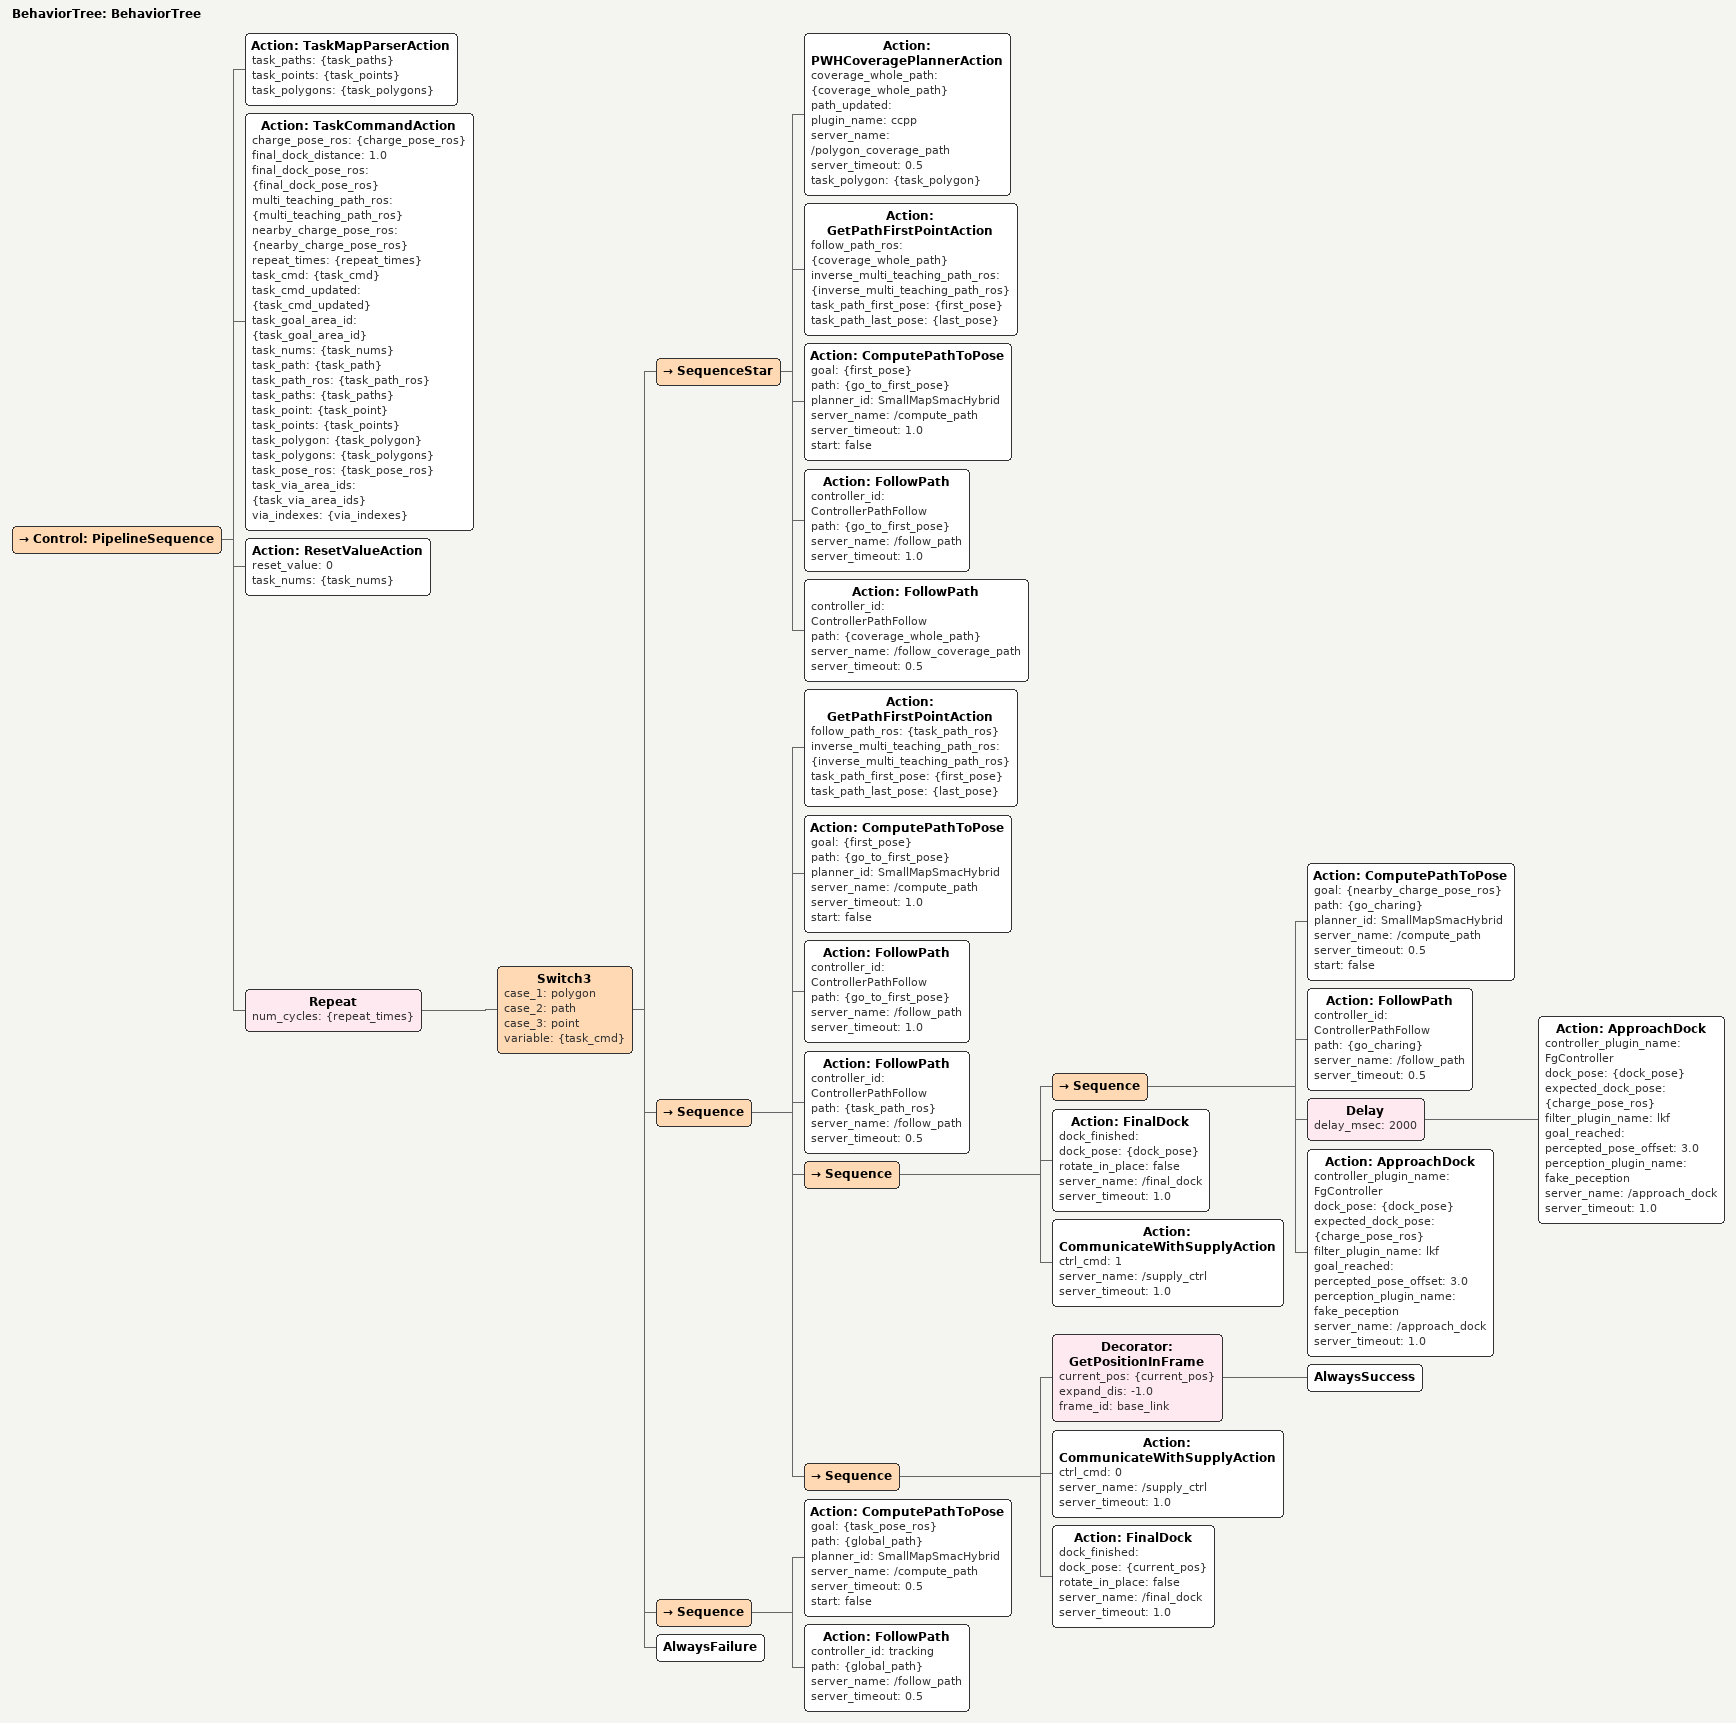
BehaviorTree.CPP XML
<?xml version="1.0"?>
<root main_tree_to_execute="BehaviorTree">
    <BehaviorTree ID="BehaviorTree">
        <Control ID="PipelineSequence">
            <Action ID="TaskMapParserAction" task_paths="{task_paths}" task_points="{task_points}" task_polygons="{task_polygons}"/>
            <Action ID="TaskCommandAction" charge_pose_ros="{charge_pose_ros}" final_dock_distance="1.0" final_dock_pose_ros="{final_dock_pose_ros}" multi_teaching_path_ros="{multi_teaching_path_ros}" nearby_charge_pose_ros="{nearby_charge_pose_ros}" repeat_times="{repeat_times}" task_cmd="{task_cmd}" task_cmd_updated="{task_cmd_updated}" task_goal_area_id="{task_goal_area_id}" task_nums="{task_nums}" task_path="{task_path}" task_path_ros="{task_path_ros}" task_paths="{task_paths}" task_point="{task_point}" task_points="{task_points}" task_polygon="{task_polygon}" task_polygons="{task_polygons}" task_pose_ros="{task_pose_ros}" task_via_area_ids="{task_via_area_ids}" via_indexes="{via_indexes}"/>
            <Action ID="ResetValueAction" reset_value="0" task_nums="{task_nums}"/>
            <Repeat num_cycles="{repeat_times}">
                <Switch3 case_1="polygon" case_2="path" case_3="point" variable="{task_cmd}">
                    <SequenceStar>
                        <Action ID="PWHCoveragePlannerAction" coverage_whole_path="{coverage_whole_path}" path_updated="" plugin_name="ccpp" server_name="/polygon_coverage_path" server_timeout="0.5" task_polygon="{task_polygon}"/>
                        <Action ID="GetPathFirstPointAction" follow_path_ros="{coverage_whole_path}" inverse_multi_teaching_path_ros="{inverse_multi_teaching_path_ros}" task_path_first_pose="{first_pose}" task_path_last_pose="{last_pose}"/>
                        <Action ID="ComputePathToPose" goal="{first_pose}" path="{go_to_first_pose}" planner_id="SmallMapSmacHybrid" server_name="/compute_path" server_timeout="1.0" start="false"/>
                        <Action ID="FollowPath" controller_id="ControllerPathFollow" path="{go_to_first_pose}" server_name="/follow_path" server_timeout="1.0"/>
                        <Action ID="FollowPath" controller_id="ControllerPathFollow" path="{coverage_whole_path}" server_name="/follow_coverage_path" server_timeout="0.5"/>
                    </SequenceStar>
                    <Sequence>
                        <Action ID="GetPathFirstPointAction" follow_path_ros="{task_path_ros}" inverse_multi_teaching_path_ros="{inverse_multi_teaching_path_ros}" task_path_first_pose="{first_pose}" task_path_last_pose="{last_pose}"/>
                        <Action ID="ComputePathToPose" goal="{first_pose}" path="{go_to_first_pose}" planner_id="SmallMapSmacHybrid" server_name="/compute_path" server_timeout="1.0" start="false"/>
                        <Action ID="FollowPath" controller_id="ControllerPathFollow" path="{go_to_first_pose}" server_name="/follow_path" server_timeout="1.0"/>
                        <Action ID="FollowPath" controller_id="ControllerPathFollow" path="{task_path_ros}" server_name="/follow_path" server_timeout="0.5"/>
                        <Sequence>
                            <Sequence>
                                <Action ID="ComputePathToPose" goal="{nearby_charge_pose_ros}" path="{go_charing}" planner_id="SmallMapSmacHybrid" server_name="/compute_path" server_timeout="0.5" start="false"/>
                                <Action ID="FollowPath" controller_id="ControllerPathFollow" path="{go_charing}" server_name="/follow_path" server_timeout="0.5"/>
                                <Delay delay_msec="2000">
                                    <Action ID="ApproachDock" controller_plugin_name="FgController" dock_pose="{dock_pose}" expected_dock_pose="{charge_pose_ros}" filter_plugin_name="lkf" goal_reached="" percepted_pose_offset="3.0" perception_plugin_name="fake_peception" server_name="/approach_dock" server_timeout="1.0"/>
                                </Delay>
                                <Action ID="ApproachDock" controller_plugin_name="FgController" dock_pose="{dock_pose}" expected_dock_pose="{charge_pose_ros}" filter_plugin_name="lkf" goal_reached="" percepted_pose_offset="3.0" perception_plugin_name="fake_peception" server_name="/approach_dock" server_timeout="1.0"/>
                            </Sequence>
                            <Action ID="FinalDock" dock_finished="" dock_pose="{dock_pose}" rotate_in_place="false" server_name="/final_dock" server_timeout="1.0"/>
                            <Action ID="CommunicateWithSupplyAction" ctrl_cmd="1" server_name="/supply_ctrl" server_timeout="1.0"/>
                        </Sequence>
                        <Sequence>
                            <Decorator ID="GetPositionInFrame" current_pos="{current_pos}" expand_dis="-1.0" frame_id="base_link">
                                <AlwaysSuccess/>
                            </Decorator>
                            <Action ID="CommunicateWithSupplyAction" ctrl_cmd="0" server_name="/supply_ctrl" server_timeout="1.0"/>
                            <Action ID="FinalDock" dock_finished="" dock_pose="{current_pos}" rotate_in_place="false" server_name="/final_dock" server_timeout="1.0"/>
                        </Sequence>
                    </Sequence>
                    <Sequence>
                        <Action ID="ComputePathToPose" goal="{task_pose_ros}" path="{global_path}" planner_id="SmallMapSmacHybrid" server_name="/compute_path" server_timeout="0.5" start="false"/>
                        <Action ID="FollowPath" controller_id="tracking" path="{global_path}" server_name="/follow_path" server_timeout="0.5"/>
                    </Sequence>
                    <AlwaysFailure/>
                </Switch3>
            </Repeat>
        </Control>
    </BehaviorTree>
</root>
